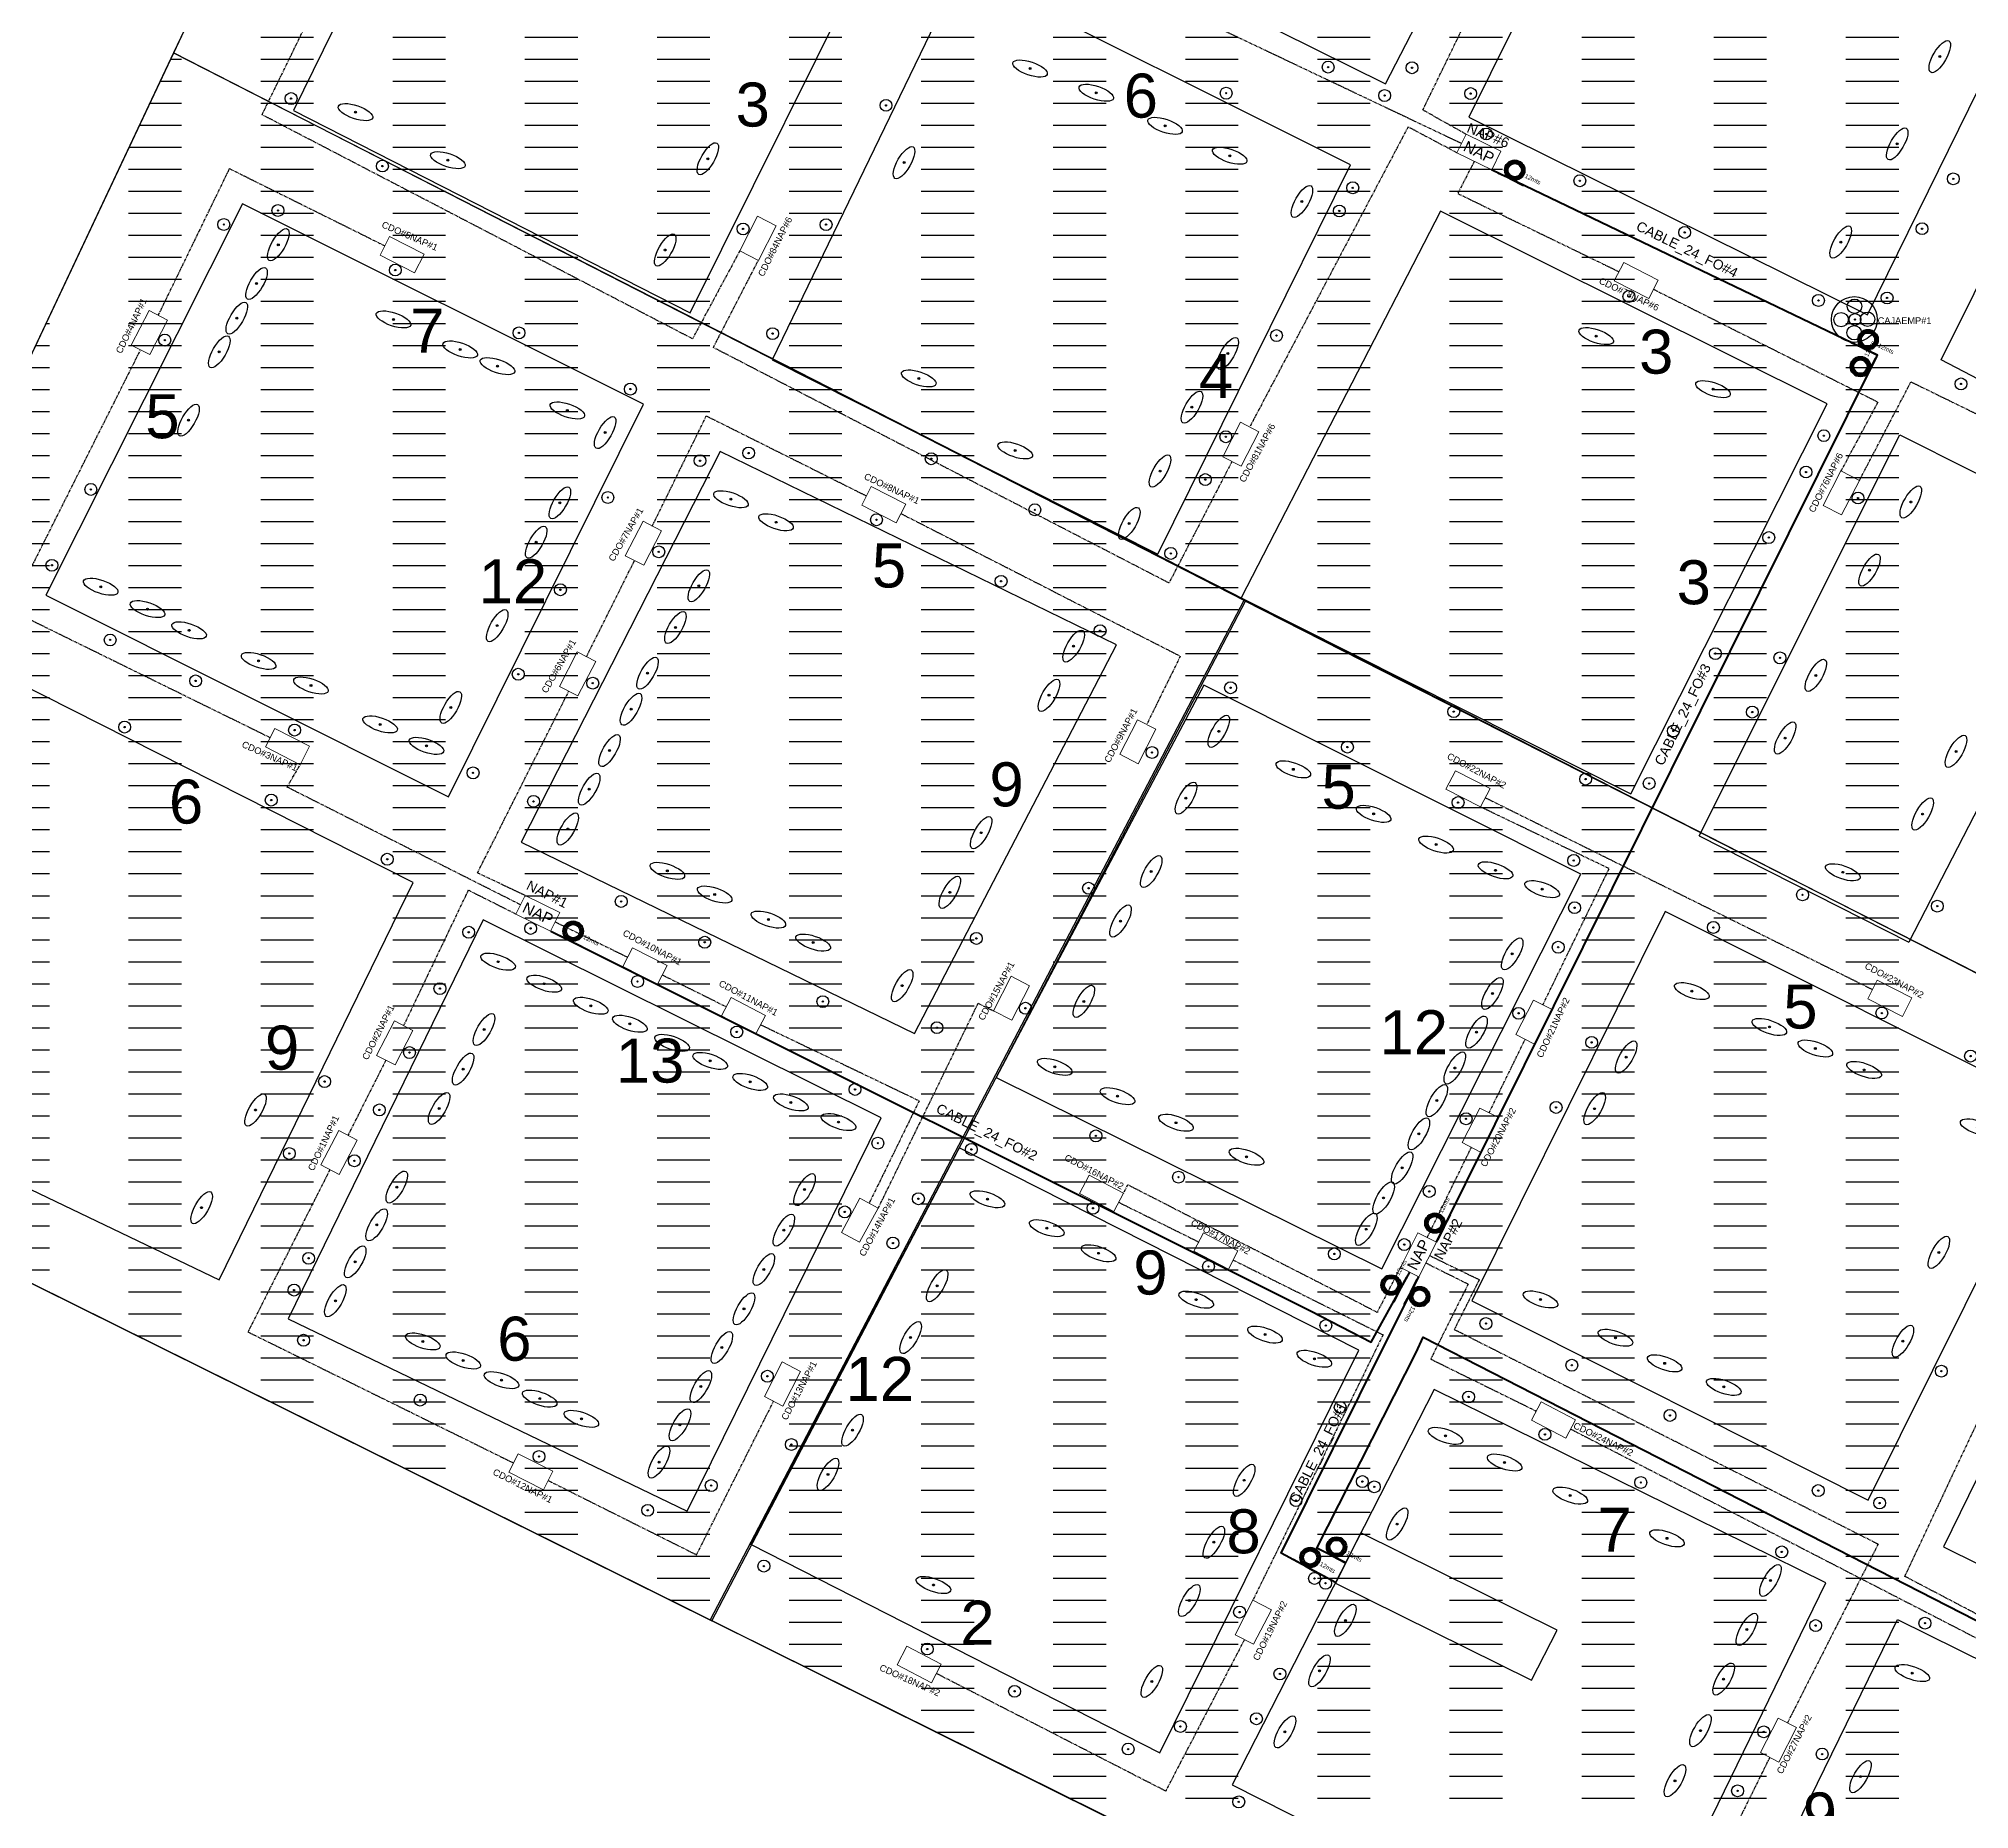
# Model space of a CAD drawing. Header units: metres. Extents: x 400841 to 403530, y 6344062 to 6346805.
# Drawn here: x 401739.6 to 402178.1, y 6345197.5 to 6345599.7 of the extents above; entities that cross this region are included whole.
import ezdxf
from ezdxf.enums import TextEntityAlignment as Align

# ---------------------------------------------------------------- set-up
doc = ezdxf.new("R2010")
doc.units = ezdxf.units.M
doc.header["$MEASUREMENT"] = 0
doc.linetypes.add('PHANTOM2', pattern=[1.25, 0.625, -0.125, 0.125, -0.125, 0.125, -0.125])
for name, color, linetype, lineweight in [('CDO', 10, 'Continuous', 20), ('Cluster', 62, 'Continuous', 30), ('Fibra_24_pelos_Diseño', 174, 'Continuous', 40), ('Fibra_48_pelos_Diseño', 32, 'Continuous', 40), ('Fibra_CDO_a_CDO', 12, 'PHANTOM2', 30), ('Fibra_NAP_a_CDO', 52, 'PHANTOM2', 30), ('NAP', 102, 'Continuous', 20)]:
    doc.layers.add(name, color=color, linetype=linetype, lineweight=lineweight)
for name, color, linetype in [('CDO_name', 1, 'Continuous'), ('Empalmes_Instalados', 212, 'Continuous'), ('HP_por_cuadra', 4, 'Continuous'), ('ID_CABLE', 7, 'Continuous'), ('Manzanas', 7, 'Continuous'), ('NAP_name', 102, 'Continuous'), ('Postes', 5, 'Continuous'), ('Propiedades_Servicio', 104, 'Continuous')]:
    doc.layers.add(name, color=color, linetype=linetype)
doc.layers.get('0').off()
doc.styles.get("Standard").update_dxf_attribs({"font": 'arial.ttf'})
pattern_1 = [(0, (0, 0), (0, 5), [12, -18])]

# ---------------------------------------------------------------- blocks, each defined once
blk = doc.blocks.new('Postes')
at = {"layer": 'Postes'}
for radius in [1.35, 0.15]:
    blk.add_circle((0, 0), radius, dxfattribs=at)
blk = doc.blocks.new('HP')
blk.add_point((0, 0))
at = {"layer": 'Propiedades_Servicio'}
blk.add_circle((0, 0), 0.219, dxfattribs=at)
blk.add_ellipse((0, 0), major_axis=(2.06, 3.57), ratio=0.36506, dxfattribs=at)
blk = doc.blocks.new('HP_contador')
at = {"layer": 'HP_por_cuadra'}
blk.add_attdef('8', (-3.87, -5.87), '', height=10, dxfattribs=at)
blk = doc.blocks.new('Empalmes')
at = {"layer": 'Empalmes_Instalados'}
for centre, radius in [((0, 0), 5.2), ((0.04, 3.01), 1.64), ((-3.01, -0.04), 1.64), ((3.01, 0.04), 1.64), ((-0.04, -3.01), 1.64)]:
    blk.add_circle(centre, radius, dxfattribs=at)
blk.add_point((0.01, 0), dxfattribs=at)
blk.add_point((0.01, 0), dxfattribs=at)
blk = doc.blocks.new('CDO')
at = {"layer": 'CDO'}
blk.add_lwpolyline([(-4.34, 2.51), (4.48, 2.35), (4.39, -2.37), (-4.43, -2.2)], close=True, dxfattribs=at)
at = {"layer": 'CDO', "color": 7, "flags": 2}
blk.add_attdef('CDO', (-3.67, -1.17), '', height=2.5, rotation=359.5887, dxfattribs=at)
blk = doc.blocks.new('NAP')
at = {"layer": 'NAP'}
blk.add_lwpolyline([(-4.46, -2.27), (4.36, -2.45), (4.46, 2.27), (-4.36, 2.45), (-4.46, -2.27)], dxfattribs=at)
at = {"layer": 'NAP', "color": 7}
blk.add_attdef('NAP', text='', height=2.5, rotation=359.0554, dxfattribs=at).set_placement((0.01, -1.26), align=Align.CENTER)
blk = doc.blocks.new('Ganancias')
for points in [[(0, -2.24), (-3.17, -2.3)], [(0, -1.58), (1.13, -1.51)], [(1.19, -1.91), (0, -1.88)], [(0, -2.24), (3.29, -2.28)]]:
    blk.add_lwpolyline(points)
for radius in [2.24, 1.88, 1.58]:
    blk.add_circle((0, 0), radius)
blk.add_attdef('10MTS', text='', height=1).set_placement((4.57, 0.44), align=Align.TOP_CENTER)
blk = doc.blocks.new('ACMAP_ANN_TEMPLATE_NAME_CAJA_DE_EMPALMES')
blk.add_attdef('NAME_CAJA_EMPALME', text='', height=1.5).set_placement((0, 0), align=Align.BOTTOM_LEFT)
blk = doc.blocks.new('ACMAP_ANN_TEMPLATE_NAME_CABLE')
blk.add_attdef('CABLE', text='', height=1.5).set_placement((0, 0), align=Align.MIDDLE)
blk = doc.blocks.new('ACMAP_ANN_TEMPLATE_NAME_CAJA_CDO')
at = {"layer": 'CDO_name'}
blk.add_attdef('NAME_CDO', text='', height=1.5, dxfattribs=at).set_placement((0, 0), align=Align.TOP_CENTER)
blk = doc.blocks.new('ACMAP_ANN_TEMPLATE_NAME_CAJA_NAP')
at = {"layer": 'NAP_name'}
blk.add_attdef('NAP', text='', height=1.5, dxfattribs=at).set_placement((0, 0), align=Align.TOP_CENTER)

msp = doc.modelspace()

# ---------------------------------------------------------------- hatches: boundary and pattern name
at = {"layer": 'Cluster', "transparency": 33554457}
h = msp.add_hatch(dxfattribs=at)
h.set_pattern_fill('ACAD_ISO03W100', color=1, style=2)
h.set_pattern_definition(pattern_1)
h.paths.add_polyline_path([(402281.95, 6345584.44), (402284.24, 6345583.35), (402290.01, 6345595.32), (402319.96, 6345581.05), (402320.15, 6345581.45), (402168.16, 6345659.62), (402172.73, 6345669.1), (402163.13, 6345673.92), (402158.83, 6345663.35), (401887.44, 6345799.15), (401885.82, 6345802.69), (401886.15, 6345806.56), (401888.08, 6345808.49), (401893.47, 6345809.44), (401876.07, 6345818.18), (401770.19, 6345596.43), (401906.27, 6345526.98), (401948.98, 6345615.28), (402037.53, 6345571.04), (401993.65, 6345482.39), (402012.67, 6345472.68), (402057.96, 6345560.46), (402145.73, 6345516.71), (402100.88, 6345427.67), (402117.1, 6345419.39), (402162.28, 6345509.71), (402211.05, 6345485.18), (402164.63, 6345395.13), (402181.48, 6345386.53), (402187.88, 6345383.28), (402188.95, 6345385.51), (402187.39, 6345386.29), (402231.11, 6345473.88), (402231.44, 6345473.72), (402239.83, 6345491.16), (402235.95, 6345493.02)])
h.paths.add_polyline_path([(402045.42, 6345589.37), (401957.13, 6345633.23), (402003.56, 6345722.91), (402091.79, 6345679.15)], flags=16)
h.paths.add_polyline_path([(402064.38, 6345581.84), (402108.46, 6345670.7), (402198.7, 6345625.96), (402154.88, 6345536.91)], flags=16)
h.paths.add_polyline_path([(402063.73, 6345577.98), (402071.65, 6345574.08), (402069.56, 6345569.85), (402061.65, 6345573.75)], flags=16)
h.paths.add_polyline_path([(402063.71, 6345577.42), (402071.29, 6345573.73), (402069.64, 6345570.36), (402062.06, 6345574.05)], flags=0)
h.paths.add_polyline_path([(401941.24, 6345640.97), (401852.02, 6345685.07), (401895.38, 6345774.32), (401986.16, 6345730.22)], flags=16)
h.paths.add_polyline_path([(401930.64, 6345624.12), (401887.56, 6345537.39), (401797.47, 6345583.35), (401839.97, 6345670)], flags=16)
h.paths.add_polyline_path([(402171.63, 6345526.68), (402216.64, 6345617.22), (402263.54, 6345592.87), (402217.63, 6345502.73)], flags=16)
h.paths.add_polyline_path([(402057.96, 6345560.46), (402012.67, 6345472.68), (402022.55, 6345467.64), (402101.13, 6345428.17), (402145.73, 6345516.71)], flags=17)
h.paths.add_polyline_path([(402037.53, 6345571.04), (401948.98, 6345615.28), (401906.27, 6345526.98), (401957.17, 6345501.01), (401993.76, 6345482.6)], flags=17)
h.paths.add_polyline_path([(402211.05, 6345485.18), (402162.28, 6345509.71), (402117.1, 6345419.39), (402164.63, 6345395.13)], flags=17)
h.paths.add_polyline_path([(401939.55, 6345786.28), (401893.47, 6345809.44), (401888.08, 6345808.49), (401886.15, 6345806.56), (401885.82, 6345802.69), (401887.44, 6345799.15), (402158.83, 6345663.35), (402163.02, 6345673.66)], flags=17)
h.paths.add_polyline_path([(402172.37, 6345668.34), (402168.16, 6345659.62), (402320.15, 6345581.45), (402325.32, 6345592.42), (402323.08, 6345593.55)])
h = msp.add_hatch(dxfattribs=at)
h.set_pattern_fill('ACAD_ISO03W100', color=3, style=2)
h.set_pattern_definition(pattern_1)
h.paths.add_polyline_path([(402013.31, 6345472.06), (401930.17, 6345514.59), (401906.13, 6345526.69), (401906.21, 6345526.85), (401770.19, 6345596.43), (401661.56, 6345366.02), (401672.29, 6345349.49), (401892.08, 6345240.48)])
h.paths.add_polyline_path([(401849.14, 6345417.15), (401894.34, 6345505.91), (401984.37, 6345461.98), (401938.45, 6345373.67)], flags=16)
h.paths.add_polyline_path([(401824.65, 6345408.03), (401780.57, 6345317.72), (401687.55, 6345362.36), (401734.35, 6345453.64)], flags=16)
h.paths.add_polyline_path([(401840.53, 6345399.53), (401930.88, 6345354.52), (401886.82, 6345265.18), (401796.26, 6345308.89)], flags=16)
h.paths.add_polyline_path([(401832.64, 6345427.47), (401741.2, 6345473.24), (401785.84, 6345562.13), (401876.92, 6345516.63)], flags=16)
h.paths.add_polyline_path([(401850.03, 6345405.05), (401857.94, 6345401.15), (401855.86, 6345396.92), (401847.94, 6345400.82)], flags=16)
h.paths.add_polyline_path([(401840.53, 6345399.53), (401796.26, 6345308.89), (401886.82, 6345265.18), (401930.88, 6345354.52)], flags=0)
h.paths.add_polyline_path([(401824.65, 6345408.03), (401734.35, 6345453.64), (401687.55, 6345362.36), (401780.57, 6345317.72)], flags=0)
h.paths.add_polyline_path([(401876.92, 6345516.63), (401785.84, 6345562.13), (401741.2, 6345473.24), (401832.64, 6345427.47)], flags=0)
h.paths.add_polyline_path([(401984.37, 6345461.98), (401894.34, 6345505.91), (401849.14, 6345417.15), (401938.45, 6345373.67)], flags=0)
h = msp.add_hatch(dxfattribs=at)
h.set_pattern_fill('ACAD_ISO03W100', color=4, style=2)
h.set_pattern_definition(pattern_1)
h.paths.add_polyline_path([(402314.93, 6345318.65), (402187.88, 6345383.28), (402187.87, 6345383.27), (402181.48, 6345386.53), (402013.66, 6345471.89), (401892.44, 6345240.31), (402197.31, 6345088.77)])
h.paths.add_polyline_path([(402053.04, 6345318.43), (402048.84, 6345320.56), (402052.82, 6345328.43), (402057.03, 6345326.3)], flags=16)
h.paths.add_polyline_path([(402052.74, 6345318.85), (402056.52, 6345326.38), (402053.17, 6345328.07), (402049.39, 6345320.53)], flags=8)

# ---------------------------------------------------------------- linework, layer by layer
at = {"layer": 'Cluster'}
for points in [[(401770.19, 6345596.43), (402187.87, 6345383.27), (402290.01, 6345595.32), (402320.19, 6345580.94), (402326.05, 6345592.05), (401876.07, 6345818.18), (401770.19, 6345596.43)], [(401892.43, 6345240.3), (402013.66, 6345471.88), (401770.19, 6345596.43), (401661.56, 6345366.02), (401672.29, 6345349.49), (401892.43, 6345240.3)]]:
    msp.add_lwpolyline(points, dxfattribs=at)
msp.add_lwpolyline([(402314.93, 6345318.65), (402013.31, 6345472.07), (401892.08, 6345240.49), (402197.31, 6345088.77)], close=True, dxfattribs=at)
at = {"layer": 'Fibra_24_pelos_Diseño', "ltscale": 15}
for points in [[(402157.01, 6345527.46), (402157.15, 6345527.75), (402069.56, 6345569.85)], [(402057.03, 6345326.3), (402157.01, 6345527.46)], [(401855.86, 6345396.92), (402028.6, 6345310.63), (402042.19, 6345303.59), (402050.94, 6345319.5)], [(402034.11, 6345248.98), (402021.76, 6345255.68), (402045.44, 6345303.35), (402045.44, 6345303.35), (402053.04, 6345318.43)]]:
    msp.add_lwpolyline(points, dxfattribs=at)
at = {"layer": 'Fibra_48_pelos_Diseño'}
msp.add_lwpolyline([(402036.41, 6345253.48), (402029.84, 6345256.78), (402052.43, 6345301.24), (402054, 6345304.75), (402354.87, 6345150.65)], dxfattribs=at)
at = {"layer": 'Fibra_CDO_a_CDO'}
for points in [[(401898.82, 6345551.47), (401888.07, 6345531.49), (401790.31, 6345582.39), (401804.87, 6345612.26)], [(401766.74, 6345536.83), (401782.92, 6345570.14), (401818.18, 6345552.62)], [(402010.58, 6345503.61), (401996.28, 6345476.03), (401892.8, 6345529.51), (401903.02, 6345549.32)], [(402106.33, 6345542.73), (402157.28, 6345517.12), (402148.89, 6345501.49)], [(401792.17, 6345440.87), (401733.06, 6345469.91), (401762.71, 6345528.98)], [(402153.08, 6345499.34), (402164.78, 6345521.71), (402207.75, 6345500.71)], [(401878.93, 6345488.97), (401891.2, 6345513.98), (401927.56, 6345495.81)], [(401935.41, 6345491.79), (401998.85, 6345459.4), (401991.22, 6345443.89)], [(401863.99, 6345459.29), (401874.9, 6345481.12)], [(402081.19, 6345380.21), (402096.24, 6345411.15), (402067.03, 6345425.16)], [(402068.11, 6345427.26), (402156.05, 6345383.69)], [(401881.2, 6345387.01), (401895.71, 6345379.78)], [(401930.24, 6345334), (401952.93, 6345380.56), (401956.39, 6345378.86)], [(401903.53, 6345375.69), (401939.56, 6345358.41), (401928.17, 6345335.13)], [(402068.98, 6345355.68), (402077.16, 6345372.36)], [(401818.42, 6345367.63), (401809.82, 6345350.56)], [(401805.71, 6345342.75), (401787.1, 6345305.91), (401847.43, 6345276.14)], [(401984.85, 6345335.35), (402003.04, 6345326.33)], [(402010.86, 6345322.24), (402044.9, 6345305.25), (402015.32, 6345244.96)], [(402197.4, 6345232.54), (402163.39, 6345250.39), (402193.57, 6345314.4)], [(401855.3, 6345272.15), (401888.98, 6345255.29), (401906.48, 6345290.16)], [(402087.49, 6345283.85), (402195.22, 6345228.36)], [(402013.41, 6345236.03), (401995.53, 6345201.62), (401943.45, 6345228.33)], [(402132.71, 6345209.28), (402123.51, 6345190.61)]]:
    msp.add_lwpolyline(points, dxfattribs=at)
at = {"layer": 'Fibra_NAP_a_CDO'}
for points in [[(402063.73, 6345577.98), (402053.92, 6345583.47), (402082.85, 6345642.94)], [(402062.69, 6345575.86), (401985.17, 6345612.66), (401982.53, 6345607.58)], [(402061.65, 6345573.75), (402050.58, 6345579.62), (402014.61, 6345511.46)], [(402065.61, 6345571.8), (402061.86, 6345564.5), (402098.47, 6345546.74)], [(401850.03, 6345405.05), (401839.23, 6345410.18), (401859.96, 6345451.44)], [(401848.99, 6345402.94), (401796, 6345429.66), (401798.95, 6345434.76)], [(401847.94, 6345400.82), (401837.13, 6345406.24), (401822.45, 6345375.48)], [(401856.9, 6345399.04), (401873.34, 6345391.03)], [(402054.93, 6345327.37), (402064.95, 6345347.83)], [(402048.84, 6345320.56), (402043.57, 6345310.36), (401986.88, 6345339.33), (401985.95, 6345337.44)], [(402054.63, 6345321.57), (402064.22, 6345316.78), (402055.71, 6345299.74), (402079.67, 6345287.94)], [(402055.48, 6345323.25), (402066.75, 6345317.78), (402061.08, 6345306.48), (402157.34, 6345257.72), (402136.73, 6345217.14)]]:
    msp.add_lwpolyline(points, dxfattribs=at)
at = {"layer": 'Manzanas'}
msp.add_line((402116.69, 6345418.56), (402164.28, 6345394.45), dxfattribs=at)
for points in [[(402130.3, 6345122.33), (401672.29, 6345349.49), (401661.56, 6345366.02), (401868.73, 6345805.43)], [(402091.79, 6345679.15), (402003.56, 6345722.91), (401957.13, 6345633.23), (402045.42, 6345589.37), (402091.79, 6345679.15)], [(402108.46, 6345670.7), (402064.38, 6345581.84), (402154.88, 6345536.91), (402198.7, 6345625.96), (402108.46, 6345670.7)], [(401797.47, 6345583.35), (401887.56, 6345537.39), (401930.64, 6345624.12), (401839.97, 6345670), (401797.47, 6345583.35)], [(401948.98, 6345615.28), (401906.13, 6345526.69), (401993.76, 6345482.6), (402037.53, 6345571.04), (401948.98, 6345615.28)], [(402263.54, 6345592.87), (402217.63, 6345502.73), (402171.63, 6345526.68), (402216.64, 6345617.22), (402263.54, 6345592.87)], [(401876.92, 6345516.63), (401785.84, 6345562.13), (401741.2, 6345473.24), (401832.64, 6345427.47), (401876.92, 6345516.63)], [(402145.73, 6345516.71), (402057.96, 6345560.46), (402012.64, 6345472.62), (402101.13, 6345428.17), (402145.73, 6345516.71)], [(402116.69, 6345418.56), (402162.28, 6345509.71), (402211.05, 6345485.18), (402164.28, 6345394.45)], [(401984.37, 6345461.98), (401894.34, 6345505.91), (401849.14, 6345417.15), (401938.45, 6345373.67), (401984.37, 6345461.98)], [(401687.55, 6345362.36), (401780.57, 6345317.72), (401824.65, 6345408.03), (401734.35, 6345453.64), (401687.55, 6345362.36)], [(402089.84, 6345409.87), (402004.2, 6345452.84), (401957.03, 6345363.72), (402044.59, 6345320.23), (402089.84, 6345409.87)], [(401930.88, 6345354.52), (401840.53, 6345399.53), (401796.26, 6345308.89), (401886.82, 6345265.18), (401930.88, 6345354.52)], [(402199.1, 6345356.32), (402108.93, 6345401.44), (402065.03, 6345313), (402155.08, 6345267.7), (402199.1, 6345356.32)], [(401994.21, 6345210.31), (402039.36, 6345301.79), (401948.66, 6345347.71), (401901.26, 6345257.67), (401994.21, 6345210.31)], [(402172.17, 6345257.11), (402261.87, 6345212.69), (402305.29, 6345301.78), (402215.86, 6345346.23), (402172.17, 6345257.11)], [(402100.88, 6345157.35), (402145.46, 6345248.92), (402056.53, 6345292.86), (402010.66, 6345203.07), (402100.88, 6345157.35)], [(402208.3, 6345104.55), (402117.08, 6345149.17), (402161.73, 6345240.62), (402251.72, 6345196.07), (402208.01, 6345103.6)]]:
    msp.add_lwpolyline(points, dxfattribs=at)
at = {"layer": 'Manzanas', "color": 20}
msp.add_lwpolyline([(402039.87, 6345260.25), (402034.07, 6345248.87), (402078.62, 6345226.84), (402084.41, 6345238.16)], close=True, dxfattribs=at)

# ---------------------------------------------------------------- block references
at = {"layer": 'CDO'}
for p, rotation in [((401902.99, 6345554.26), 63.90027198787766), ((401822.05, 6345550.56), 334.0033842044514), ((402102.35, 6345544.68), 334.0033842044514), ((401764.78, 6345532.85), 63.90027198787766), ((402012.65, 6345507.48), 63.90027198787766), ((402149.02, 6345496.44), 63.90027198787766), ((401931.43, 6345493.75), 334.0033842044514), ((401876.97, 6345484.99), 63.90027198787766), ((401862.03, 6345455.31), 63.90027198787766), ((401796.04, 6345438.81), 334.0033842044514), ((401989.26, 6345439.91), 63.90027198787766), ((402064.13, 6345429.21), 334.0033842044514), ((401877.22, 6345388.97), 334.0033842044514), ((401960.55, 6345381.65), 63.90027198787766), ((402159.93, 6345381.63), 334.0033842044514), ((401899.57, 6345377.68), 333.4595966738368), ((402079.23, 6345376.24), 63.90027198787766), ((401820.49, 6345371.5), 63.90027198787766), ((402067.02, 6345351.7), 63.90027198787766), ((401807.82, 6345346.6), 63.36357544255603), ((401980.89, 6345337.34), 333.4595966738368), ((401926.11, 6345331.21), 62.44040378636939), ((402006.89, 6345324.23), 333.4595966738368), ((401908.54, 6345294.03), 63.98642247090678), ((402083.53, 6345285.84), 333.4595966738368), ((401851.31, 6345274.09), 334.1318784864862), ((402015.47, 6345239.91), 63.98642247090678), ((401939.49, 6345230.32), 333.4595966738368), ((402134.77, 6345213.15), 63.98642247090678)]:
    msp.add_blockref('CDO', p, dxfattribs=dict(at, rotation=rotation))
at = {"layer": 'CDO_name'}
for p, rotation, values in [((401824.16, 6345555.54), 336.4902868771075, {'NAME_CDO': 'CDO#5NAP#1'}), ((401906.15, 6345552.76), 63.41024018256284, {'NAME_CDO': 'CDO#84NAP#6'}), ((402101.08, 6345542.31), 334.3141716262377, {'NAME_CDO': 'CDO#78NAP#6'}), ((401759.95, 6345534.78), 64.4621223127046, {'NAME_CDO': 'CDO#4NAP#1'}), ((402015.66, 6345505.94), 61.53116027416547, {'NAME_CDO': 'CDO#81NAP#6'}), ((402144.78, 6345499.16), 63.41018237681759, {'NAME_CDO': 'CDO#76NAP#6'}), ((401933.66, 6345498.15), 334.5606357689957, {'NAME_CDO': 'CDO#8NAP#1'}), ((401872.29, 6345487.42), 60.01963506294719, {'NAME_CDO': 'CDO#7NAP#1'}), ((401857.04, 6345457.51), 60.40377698213435, {'NAME_CDO': 'CDO#6NAP#1'}), ((401984.66, 6345441.76), 61.994860942004, {'NAME_CDO': 'CDO#9NAP#1'}), ((401792.38, 6345437.4), 335.6607615156718, {'NAME_CDO': 'CDO#3NAP#1'}), ((402066.5, 6345434.06), 331.9531931201576, {'NAME_CDO': 'CDO#22NAP#2'}), ((401879.29, 6345393.9), 331.9532132091913, {'NAME_CDO': 'CDO#10NAP#1'}), ((401956.41, 6345383.71), 61.31685422229722, {'NAME_CDO': 'CDO#15NAP#1'}), ((401901.11, 6345382.44), 331.9532132091913, {'NAME_CDO': 'CDO#11NAP#1'}), ((402161.35, 6345386.42), 331.9531818383211, {'NAME_CDO': 'CDO#23NAP#2'}), ((402082.83, 6345375.36), 64.77715831398713, {'NAME_CDO': 'CDO#21NAP#2'}), ((401816.02, 6345374.29), 63.14104681969309, {'NAME_CDO': 'CDO#2NAP#1'}), ((401803.58, 6345349.14), 64.38262716874381, {'NAME_CDO': 'CDO#1NAP#1'}), ((402070.38, 6345350.47), 62.15037110189905, {'NAME_CDO': 'CDO#20NAP#2'}), ((401979.63, 6345342.93), 332.5124081743162, {'NAME_CDO': 'CDO#16NAP#2'}), ((401929.32, 6345330.13), 61.59381468200299, {'NAME_CDO': 'CDO#14NAP#1'}), ((402008.34, 6345328.15), 332.6753020549825, {'NAME_CDO': 'CDO#17NAP#2'}), ((401911.6, 6345292.95), 62.06540053637323, {'NAME_CDO': 'CDO#13NAP#1'}), ((402095.25, 6345282.23), 333.7962187059687, {'NAME_CDO': 'CDO#24NAP#2'}), ((401849.84, 6345271.63), 333.4596403479338, {'NAME_CDO': 'CDO#12NAP#1'}), ((402018.55, 6345238.38), 63.41022833856361, {'NAME_CDO': 'CDO#19NAP#2'}), ((401937.73, 6345227.47), 335.8775359570731, {'NAME_CDO': 'CDO#18NAP#2'}), ((402137.59, 6345212.61), 62.62490965220301, {'NAME_CDO': 'CDO#27NAP#2'})]:
    msp.add_blockref('ACMAP_ANN_TEMPLATE_NAME_CAJA_CDO', p, dxfattribs=dict(at, rotation=rotation)).add_auto_attribs(values)
at = {"layer": 'Cluster', "rotation": 334.9351310527323}
for p in [(402066.65, 6345573.91), (401852.94, 6345400.99)]:
    msp.add_blockref('NAP', p, dxfattribs=at).add_auto_attribs({'NAP': 'NAP'})
at = {"layer": 'Empalmes_Instalados'}
msp.add_blockref('Empalmes', (402151.93, 6345535.88), dxfattribs=at)
msp.add_blockref('ACMAP_ANN_TEMPLATE_NAME_CAJA_DE_EMPALMES', (402157.22, 6345534.42), dxfattribs=at).add_auto_attribs({'NAME_CAJA_EMPALME': 'CAJAEMP#1'})
at = {"layer": 'Fibra_24_pelos_Diseño'}
for p, rotation in [((402074.8, 6345569.81), 334.1632346316972), ((402155.03, 6345531.3), 334.1632346316972), ((402153.3, 6345525.18), 63.19442711559416), ((401860.96, 6345396.94), 334.1632346316972), ((402056.66, 6345330.63), 63.19442711559416), ((402046.73, 6345316.56), 61.35613975816855), ((402053.19, 6345313.94), 241.7271993442944), ((402028.34, 6345254.69), 330.6943070669142)]:
    msp.add_blockref('Ganancias', p, dxfattribs=dict(at, rotation=rotation)).add_auto_attribs({'10MTS': '12mts'})
at = {"layer": 'Fibra_48_pelos_Diseño', "rotation": 332.7488984769781}
msp.add_blockref('Ganancias', (402034.33, 6345257.06), dxfattribs=at).add_auto_attribs({'10MTS': '12mts'})
at = {"layer": 'HP_por_cuadra'}
for p, values in [((401794.83, 6345371.36), {'8': '9'}), ((401874.53, 6345368.41), {'8': '13'}), ((401992.06, 6345320.27), {'8': '9'}), ((401847.6, 6345305.24), {'8': '6'}), ((401926.71, 6345296.12), {'8': '12'}), ((402013.2, 6345261.49), {'8': '8'}), ((402097.46, 6345261.85), {'8': '7'}), ((401952.77, 6345240.74), {'8': '2'}), ((402144.1, 6345197.17), {'8': '9'})]:
    msp.add_blockref('HP_contador', p, dxfattribs=at).add_auto_attribs(values)
at = {"layer": 'ID_CABLE', "xscale": 1.5, "yscale": 1.5, "zscale": 1.5, "rotation": 333.9947660792791}
msp.add_blockref('ACMAP_ANN_TEMPLATE_NAME_CABLE', (402113.82, 6345551.53), dxfattribs=at).add_auto_attribs({'CABLE': 'CABLE_24_FO#4'})
at = {"layer": 'ID_CABLE', "color": 7, "xscale": 1.5, "yscale": 1.5, "zscale": 1.5}
for p, rotation, values in [((402113.22, 6345446.01), 64.15477273673093, {'CABLE': 'CABLE_24_FO#3'}), ((401954.78, 6345351.02), 333.5713916463006, {'CABLE': 'CABLE_24_FO#2'}), ((402030.4, 6345278.4), 63.23406638665975, {'CABLE': 'CABLE_24_FO#1'})]:
    msp.add_blockref('ACMAP_ANN_TEMPLATE_NAME_CABLE', p, dxfattribs=dict(at, rotation=rotation)).add_auto_attribs(values)
at = {"layer": 'Manzanas'}
for p in [(402032.43, 6345593.21), (401796.91, 6345586.05), (402009.26, 6345587.28), (402045.25, 6345586.75), (401932.01, 6345584.52), (402068.35, 6345578), (401817.65, 6345570.73), (402089.58, 6345567.39), (401793.9, 6345560.64), (401781.62, 6345557.45), (401899.56, 6345556.44), (401918.4, 6345557.42), (402113.4, 6345555.66), (401820.57, 6345547.11), (402100.73, 6345541.12), (402143.78, 6345540.2), (402152.08, 6345535.88), (401768.22, 6345531.2), (401848.65, 6345532.84), (401906.26, 6345532.67), (401873.96, 6345520.06), (402176.15, 6345521.24), (401889.77, 6345503.81), (401900.81, 6345505.55), (401942.28, 6345504.24), (401751.42, 6345497.28), (401868.84, 6345495.45), (401929.85, 6345490.39), (401965.81, 6345492.65), (401880.4, 6345483.1), (401742.58, 6345480.05), (401958.14, 6345476.41), (401858.07, 6345474.49), (401755.81, 6345463.08), (401980.63, 6345465.17), (401848.49, 6345455.3), (401775.22, 6345453.78), (401865.42, 6345453.27), (402010.26, 6345452.23), (402060.95, 6345446.8), (401759.1, 6345443.29), (401797.7, 6345442.61), (402036.81, 6345438.76), (401838.23, 6345432.9), (402090.9, 6345431.49), (401792.39, 6345426.71), (401851.96, 6345426.43), (402061.94, 6345426.15), (401818.73, 6345413.28), (402088.2, 6345413), (401871.87, 6345403.69), (402140.16, 6345405.2), (401851.31, 6345397.56), (402119.92, 6345397.78), (401837.24, 6345396.7), (401890.84, 6345394.43), (401952.53, 6345395.29), (401875.58, 6345385.51), (401830.7, 6345383.89), (401917.66, 6345380.94), (401963.68, 6345379.43), (402158.17, 6345378.35), (401898.12, 6345374.05), (401943.58, 6345375.02), (401823.79, 6345369.36), (402178.32, 6345368.57), (401804.51, 6345362.77), (401924.98, 6345360.99), (401816.95, 6345356.35), (401979.67, 6345350.44), (401796.49, 6345346.44), (401811.27, 6345344.78), (401930.15, 6345348.79), (401951.4, 6345347.37), (401998.44, 6345341.06), (401939.37, 6345336.16), (401922.65, 6345333.17), (401979.02, 6345334.01), (401933.58, 6345326.1), (402033.83, 6345323.64), (402049.7, 6345325.76), (401800.88, 6345322.63), (402005.25, 6345320.78), (401797.58, 6345315.41), (402031.9, 6345307.36), (402068.26, 6345307.82), (401799.74, 6345304.03), (402087.77, 6345298.34), (401905.07, 6345295.84), (401826.22, 6345290.43), (402035.15, 6345288.78), (402064.32, 6345291.14), (402110.05, 6345286.95), (401910.51, 6345280.34), (402081.65, 6345282.64), (401853.2, 6345277.62), (401892.31, 6345271.02), (402103.43, 6345271.71), (402143.72, 6345269.87), (401877.89, 6345265.39), (401904.27, 6345252.72), (402135.45, 6345255.95), (402167.95, 6345239.76), (401941.39, 6345233.88), (401961.21, 6345224.28), (401987.01, 6345211.17), (402012.12, 6345199.17)]:
    msp.add_blockref('Postes', p, dxfattribs=at)
at = {"layer": 'NAP', "rotation": 64.28325117274534}
msp.add_blockref('NAP', (402052.93, 6345323.43), dxfattribs=at).add_auto_attribs({'NAP': 'NAP'})
at = {"layer": 'NAP_name', "xscale": 1.5, "yscale": 1.5, "zscale": 1.5}
for p, rotation, values in [((402069.19, 6345578.74), 338.1355809451879, {'NAP': 'NAP#6'}), ((401855.58, 6345406.35), 333.4597014111817, {'NAP': 'NAP#1'}), ((402058.68, 6345327.53), 62.17300392025111, {'NAP': 'NAP#2'})]:
    msp.add_blockref('ACMAP_ANN_TEMPLATE_NAME_CAJA_NAP', p, dxfattribs=dict(at, rotation=rotation)).add_auto_attribs(values)
at = {"layer": 'Postes'}
for p in [(402051.47, 6345593.06), (402064.79, 6345587.2), (402038.01, 6345565.79), (402174.4, 6345567.83), (402034.96, 6345560.53), (402167.3, 6345556.5), (402159.36, 6345540.77), (402020.69, 6345532.23), (402009.19, 6345509.25), (402145, 6345509.49), (402004.53, 6345499.52), (402140.95, 6345501.23), (402152.76, 6345495.32), (402132.5, 6345486.34), (401996.69, 6345482.75), (402120.38, 6345459.98), (402135.03, 6345459.02), (402128.75, 6345446.71), (402110.84, 6345442.41), (401992.43, 6345437.52), (402105.33, 6345430.5), (401978.01, 6345406.69), (402088.39, 6345402.27), (402170.77, 6345402.62), (402084.67, 6345393.29), (402075.68, 6345378.28), (402092.27, 6345371.68), (402063.75, 6345354.32), (402084.19, 6345356.9), (402055.38, 6345337.83), (402171.69, 6345297), (402040.2, 6345271.92), (402042.89, 6345270.73), (402025.12, 6345267.61), (402157.67, 6345267.05), (402029.33, 6345249.92), (402031.83, 6345248.81), (402012.31, 6345242.27), (402143.14, 6345239.21), (402021.46, 6345228.22), (402016.14, 6345218.04), (401998.87, 6345216.29), (402131.36, 6345215.08), (402144.62, 6345210.03), (402125.4, 6345201.68)]:
    msp.add_blockref('Postes', p, dxfattribs=at)
at = {"layer": 'Propiedades_Servicio', "rotation": 281.2153719011788}
for p in [(401964.72, 6345592.88), (401979.77, 6345587.38), (401811.54, 6345582.98), (401995.38, 6345579.86), (401832.52, 6345572.07), (402010.07, 6345573.07), (401820.16, 6345535.9), (402093.3, 6345532.11), (401835.32, 6345529.07), (401843.78, 6345525.28), (401939.45, 6345522.49), (402119.84, 6345520.06), (401859.64, 6345515.22), (401961.36, 6345506.15), (401896.8, 6345495.05), (401907.04, 6345489.81), (401753.66, 6345475.18), (401764.31, 6345470.1), (401773.74, 6345465.27), (401789.53, 6345458.32), (401801.42, 6345452.75), (401817.12, 6345443.91), (401827.64, 6345439.03), (402024.52, 6345433.7), (402042.76, 6345423.58), (402056.94, 6345416.61), (401882.35, 6345410.64), (402070.45, 6345410.76), (402149.31, 6345410.31), (401893.1, 6345405.27), (402081.03, 6345406.49), (401905.29, 6345399.57), (401915.47, 6345394.34), (401843.91, 6345390.01), (401854.38, 6345385.01), (402115.02, 6345383.33), (401864.96, 6345380), (401873.84, 6345375.91), (402132.63, 6345375.18), (401883.43, 6345371.57), (402143.07, 6345370.29), (401892.08, 6345367.47), (401970.33, 6345366.12), (402154.16, 6345365.41), (401901.18, 6345362.7), (401910.4, 6345358.04), (401984.59, 6345359.46), (401921.23, 6345353.59), (401997.87, 6345353.44), (402179.92, 6345352.38), (402013.89, 6345345.7), (401955.05, 6345336.05), (401968.52, 6345329.48), (401980.3, 6345323.77), (402002.47, 6345313.24), (402080.67, 6345313.3), (401826.81, 6345303.76), (402018.09, 6345305.3), (402097.67, 6345304.59), (401836.01, 6345299.43), (402029.29, 6345299.82), (402108.85, 6345298.78), (401844.69, 6345294.96), (401853.36, 6345290.76), (402122.27, 6345293.42), (401862.83, 6345286.17), (402059.08, 6345282.3), (402072.5, 6345276.25), (402087.41, 6345268.73), (402109.38, 6345259.03), (401942.78, 6345248.43), (402165.09, 6345228.43)]:
    msp.add_blockref('HP', p, dxfattribs=at)
at = {"layer": 'Propiedades_Servicio'}
for p in [(402171.33, 6345595.59), (402161.66, 6345575.76), (401891.54, 6345572.39), (401936.11, 6345571.51), (402026.47, 6345562.68), (401794, 6345552.86), (402148.83, 6345553.47), (401881.87, 6345551.66), (401789.06, 6345544.06), (401784.57, 6345536.18), (401780.59, 6345528.53), (402009.62, 6345528.15), (401773.61, 6345513), (402001.49, 6345515.96), (401868.22, 6345510.19), (401994.24, 6345501.46), (401857.95, 6345494.23), (402164.74, 6345494.42), (401987.26, 6345489.56), (401852.56, 6345485.29), (402155.37, 6345478.96), (401889.5, 6345475.39), (401843.71, 6345466.34), (401884.18, 6345465.91), (401974.62, 6345461.69), (401877.85, 6345455.53), (402143.18, 6345455.04), (401833.17, 6345447.76), (401874.11, 6345447.35), (401969.03, 6345450.52), (402007.58, 6345442.33), (402136.21, 6345440.81), (401869.22, 6345437.96), (402175.02, 6345437.78), (401864.61, 6345429.2), (402000.13, 6345427.16), (402167.44, 6345423.55), (401859.73, 6345420.15), (401953.62, 6345419.31), (401992.25, 6345410.48), (401946.5, 6345405.76), (401985.27, 6345399.24), (402074.23, 6345391.78), (401935.69, 6345384.56), (402069.73, 6345382.79), (401976.94, 6345380.99), (401840.72, 6345374.6), (402066.13, 6345374.02), (402100.11, 6345368.35), (401835.97, 6345365.61), (402061.18, 6345365.86), (401788.82, 6345356.32), (401830.52, 6345356.66), (402057.11, 6345358.45), (402092.94, 6345356.62), (402053.04, 6345350.9), (402049.23, 6345343.16), (401820.9, 6345338.81), (401913.52, 6345338.24), (401776.58, 6345334.14), (402045.02, 6345336.34), (401816.34, 6345330.23), (401908.81, 6345329.04), (402041.09, 6345329.22), (401811.47, 6345321.83), (401904.27, 6345320.08), (402171.12, 6345323.98), (401943.63, 6345316.4), (401806.96, 6345313), (401899.76, 6345311.16), (401937.6, 6345304.63), (402162.96, 6345303.82), (401894.73, 6345302.38), (401889.97, 6345293.5), (401885.22, 6345284.82), (401924.42, 6345283.59), (401880.46, 6345276.35), (401918.84, 6345273.56), (402013.36, 6345272.21), (402048.1, 6345262.28), (402006.47, 6345258.14), (402132.87, 6345249.46), (402000.9, 6345244.91), (402036.34, 6345240.39), (402127.51, 6345238.35), (402030.46, 6345228.93), (401992.38, 6345226.53), (402122.24, 6345227.06), (402022.62, 6345215.06), (402116.97, 6345215.34), (402111.2, 6345203.97), (402153.32, 6345204.9)]:
    msp.add_blockref('HP', p, dxfattribs=at)
for p, values in [((401989.87, 6345587.6), {'8': '6'}), ((401901.73, 6345585.57), {'8': '3'}), ((401827.8, 6345534.21), {'8': '7'}), ((402106.91, 6345529.44), {'8': '3'}), ((402006.98, 6345523.92), {'8': '4'}), ((401767.67, 6345514.77), {'8': '5'}), ((401932.68, 6345480.87), {'8': '5'}), ((401843.38, 6345477.29), {'8': '12'}), ((402115.44, 6345477.06), {'8': '3'}), ((401959.37, 6345431.16), {'8': '9'}), ((402034.79, 6345430.62), {'8': '5'}), ((401773.04, 6345427.25), {'8': '6'}), ((402139.67, 6345380.69), {'8': '5'}), ((402047.97, 6345374.85), {'8': '12'})]:
    msp.add_blockref('HP_contador', p, dxfattribs=at).add_auto_attribs(values)

doc.saveas('drawing.dxf')
